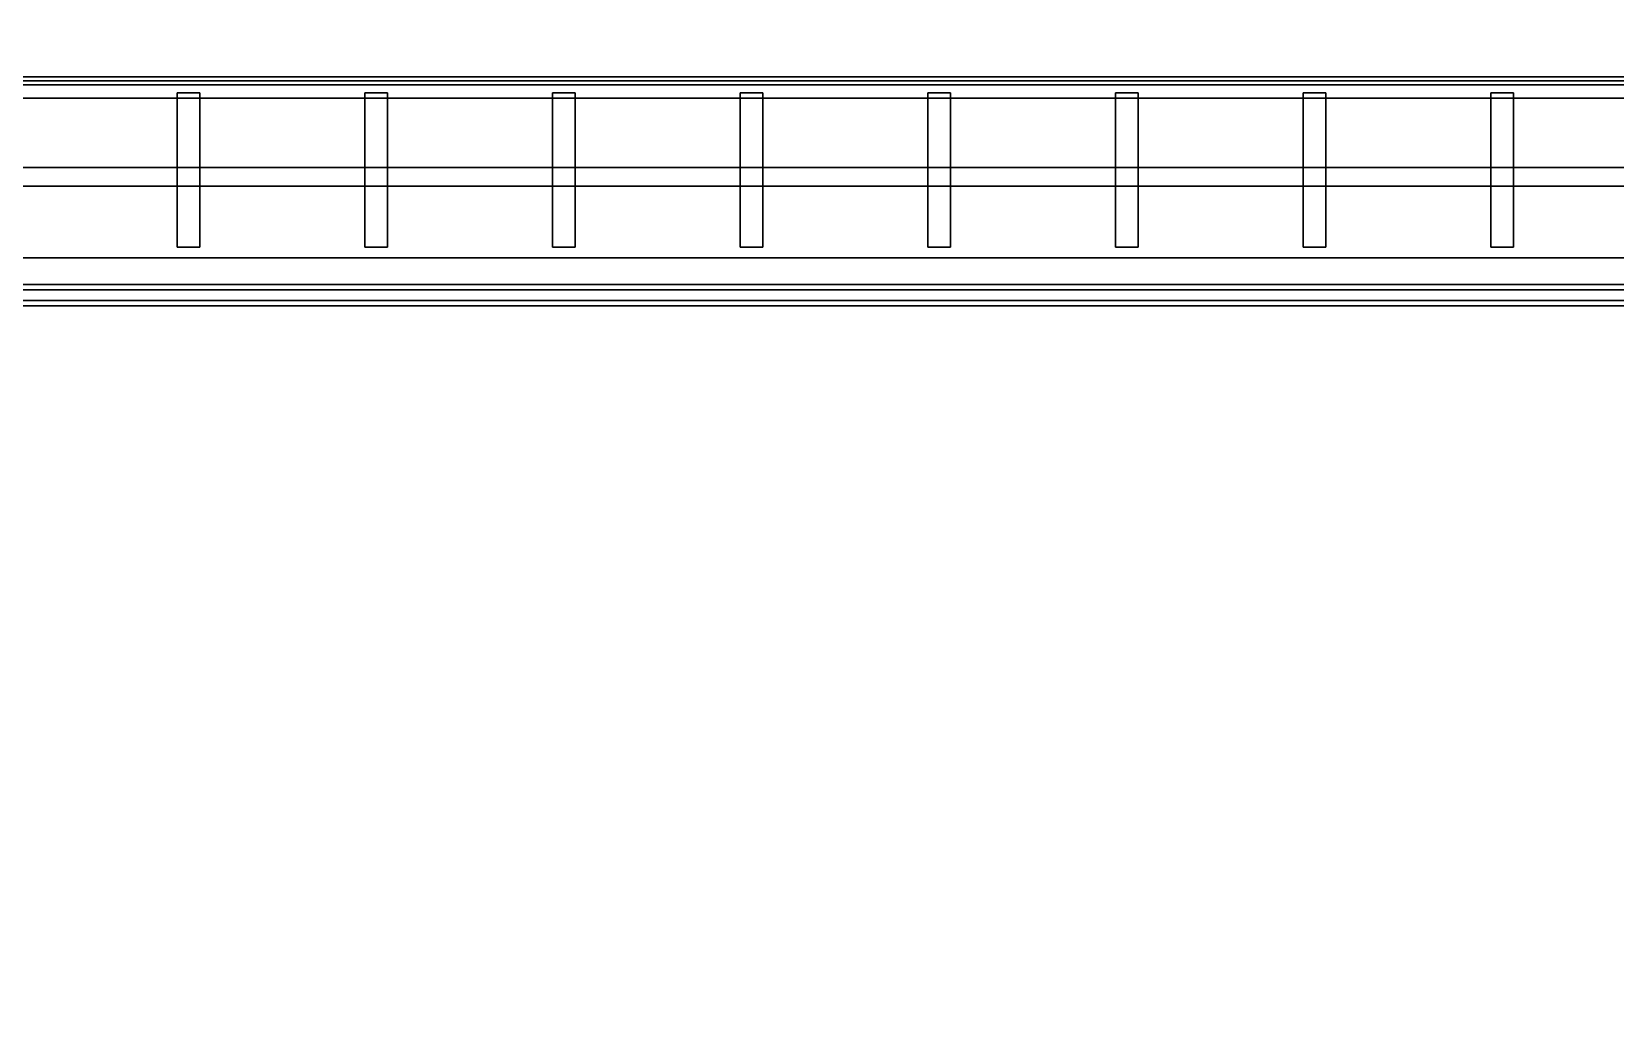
# Model space of a CAD drawing. Header units: metres. Extents: x -0.1 to 82.2, y -0.1 to 82.7.
# Drawn here: x 43.91 to 49.86, y 68.03 to 71.73 of the extents above; entities that cross this region are included whole.
import ezdxf

# ---------------------------------------------------------------- set-up
doc = ezdxf.new("R2010")
doc.units = ezdxf.units.M
for name, color, linetype in [('Floor_Plates', 7, 'CONTINUOUS'), ('Podium_Fins', 7, 'CONTINUOUS'), ('Podium_Glazing', 7, 'CONTINUOUS'), ('Podium_Terrace', 7, 'CONTINUOUS'), ('Podium_Walls', 7, 'CONTINUOUS'), ('Site_Plaza', 7, 'CONTINUOUS')]:
    doc.layers.add(name, color=color, linetype=linetype)

msp = doc.modelspace()

# ---------------------------------------------------------------- linework, layer by layer
at = {"layer": 'Floor_Plates'}
for points in [[(18.8, 26.8, 4.72), (18.8, 70.7, 4.72), (63.2, 70.7, 4.72), (63.2, 26.8, 4.72)], [(18.8, 26.8, 5), (63.2, 26.8, 5), (63.2, 70.7, 5), (18.8, 70.7, 5)], [(18.8, 70.7, 4.72), (18.8, 70.7, 5), (63.2, 70.7, 5), (63.2, 70.7, 4.72)], [(18.8, 26.8, 8.92), (18.8, 70.7, 8.92), (63.2, 70.7, 8.92), (63.2, 26.8, 8.92)], [(18.8, 26.8, 9.2), (63.2, 26.8, 9.2), (63.2, 70.7, 9.2), (18.8, 70.7, 9.2)], [(18.8, 70.7, 8.92), (18.8, 70.7, 9.2), (63.2, 70.7, 9.2), (63.2, 70.7, 8.92)], [(18.8, 26.8, 13.12), (18.8, 70.7, 13.12), (63.2, 70.7, 13.12), (63.2, 26.8, 13.12)], [(18.8, 26.8, 13.4), (63.2, 26.8, 13.4), (63.2, 70.7, 13.4), (18.8, 70.7, 13.4)], [(18.8, 70.7, 13.12), (18.8, 70.7, 13.4), (63.2, 70.7, 13.4), (63.2, 70.7, 13.12)]]:
    msp.add_3dface(points, dxfattribs=at)
at = {"layer": 'Podium_Fins'}
for points in [[(62.3, 71.545, 4.965), (19.7, 71.545, 4.965), (19.7, 71.545, 5.035), (62.3, 71.545, 5.035)], [(62.3, 71.48, 4.965), (19.7, 71.48, 4.965), (19.7, 71.545, 4.965), (62.3, 71.545, 4.965)], [(62.3, 71.48, 5.035), (62.3, 71.545, 5.035), (19.7, 71.545, 5.035), (19.7, 71.48, 5.035)], [(62.3, 71.545, 9.165), (19.7, 71.545, 9.165), (19.7, 71.545, 9.235), (62.3, 71.545, 9.235)], [(62.3, 71.48, 9.165), (19.7, 71.48, 9.165), (19.7, 71.545, 9.165), (62.3, 71.545, 9.165)], [(62.3, 71.48, 9.235), (62.3, 71.545, 9.235), (19.7, 71.545, 9.235), (19.7, 71.48, 9.235)], [(62.3, 71.545, 13.365), (19.7, 71.545, 13.365), (19.7, 71.545, 13.435), (62.3, 71.545, 13.435)], [(62.3, 71.48, 13.365), (19.7, 71.48, 13.365), (19.7, 71.545, 13.365), (62.3, 71.545, 13.365)], [(62.3, 71.48, 13.435), (62.3, 71.545, 13.435), (19.7, 71.545, 13.435), (19.7, 71.48, 13.435)], [(44.545, 71.5, 0.28), (44.46, 71.5, 0.28), (44.46, 71.5, 5.18), (44.545, 71.5, 5.18)], [(44.46, 70.92, 0.28), (44.46, 70.92, 5.18), (44.46, 71.5, 5.18), (44.46, 71.5, 0.28)], [(44.545, 70.92, 0.28), (44.46, 70.92, 0.28), (44.46, 71.5, 0.28), (44.545, 71.5, 0.28)], [(44.545, 70.92, 5.18), (44.545, 71.5, 5.18), (44.46, 71.5, 5.18), (44.46, 70.92, 5.18)], [(44.545, 71.5, 5.28), (44.46, 71.5, 5.28), (44.46, 71.5, 9.38), (44.545, 71.5, 9.38)], [(44.46, 70.92, 5.28), (44.46, 70.92, 9.38), (44.46, 71.5, 9.38), (44.46, 71.5, 5.28)], [(44.545, 70.92, 5.28), (44.46, 70.92, 5.28), (44.46, 71.5, 5.28), (44.545, 71.5, 5.28)], [(44.545, 70.92, 9.38), (44.545, 71.5, 9.38), (44.46, 71.5, 9.38), (44.46, 70.92, 9.38)], [(44.545, 71.5, 9.48), (44.46, 71.5, 9.48), (44.46, 71.5, 13.58), (44.545, 71.5, 13.58)], [(44.46, 70.92, 9.48), (44.46, 70.92, 13.58), (44.46, 71.5, 13.58), (44.46, 71.5, 9.48)], [(44.545, 70.92, 9.48), (44.46, 70.92, 9.48), (44.46, 71.5, 9.48), (44.545, 71.5, 9.48)], [(44.545, 70.92, 13.58), (44.545, 71.5, 13.58), (44.46, 71.5, 13.58), (44.46, 70.92, 13.58)], [(44.545, 71.5, 13.68), (44.46, 71.5, 13.68), (44.46, 71.5, 17.43), (44.545, 71.5, 17.43)], [(44.46, 70.92, 13.68), (44.46, 70.92, 17.43), (44.46, 71.5, 17.43), (44.46, 71.5, 13.68)], [(44.545, 70.92, 13.68), (44.46, 70.92, 13.68), (44.46, 71.5, 13.68), (44.545, 71.5, 13.68)], [(44.545, 70.92, 17.43), (44.545, 71.5, 17.43), (44.46, 71.5, 17.43), (44.46, 70.92, 17.43)], [(44.545, 70.92, 0.28), (44.545, 71.5, 0.28), (44.545, 71.5, 5.18), (44.545, 70.92, 5.18)], [(44.545, 70.92, 5.28), (44.545, 71.5, 5.28), (44.545, 71.5, 9.38), (44.545, 70.92, 9.38)], [(44.545, 70.92, 9.48), (44.545, 71.5, 9.48), (44.545, 71.5, 13.58), (44.545, 70.92, 13.58)], [(44.545, 70.92, 13.68), (44.545, 71.5, 13.68), (44.545, 71.5, 17.43), (44.545, 70.92, 17.43)], [(45.25, 71.5, 0.28), (45.165, 71.5, 0.28), (45.165, 71.5, 5.18), (45.25, 71.5, 5.18)], [(45.165, 70.92, 0.28), (45.165, 70.92, 5.18), (45.165, 71.5, 5.18), (45.165, 71.5, 0.28)], [(45.25, 70.92, 0.28), (45.165, 70.92, 0.28), (45.165, 71.5, 0.28), (45.25, 71.5, 0.28)], [(45.25, 70.92, 5.18), (45.25, 71.5, 5.18), (45.165, 71.5, 5.18), (45.165, 70.92, 5.18)], [(45.25, 71.5, 5.28), (45.165, 71.5, 5.28), (45.165, 71.5, 9.38), (45.25, 71.5, 9.38)], [(45.165, 70.92, 5.28), (45.165, 70.92, 9.38), (45.165, 71.5, 9.38), (45.165, 71.5, 5.28)], [(45.25, 70.92, 5.28), (45.165, 70.92, 5.28), (45.165, 71.5, 5.28), (45.25, 71.5, 5.28)], [(45.25, 70.92, 9.38), (45.25, 71.5, 9.38), (45.165, 71.5, 9.38), (45.165, 70.92, 9.38)], [(45.25, 71.5, 9.48), (45.165, 71.5, 9.48), (45.165, 71.5, 13.58), (45.25, 71.5, 13.58)], [(45.165, 70.92, 9.48), (45.165, 70.92, 13.58), (45.165, 71.5, 13.58), (45.165, 71.5, 9.48)], [(45.25, 70.92, 9.48), (45.165, 70.92, 9.48), (45.165, 71.5, 9.48), (45.25, 71.5, 9.48)], [(45.25, 70.92, 13.58), (45.25, 71.5, 13.58), (45.165, 71.5, 13.58), (45.165, 70.92, 13.58)], [(45.25, 71.5, 13.68), (45.165, 71.5, 13.68), (45.165, 71.5, 17.43), (45.25, 71.5, 17.43)], [(45.165, 70.92, 13.68), (45.165, 70.92, 17.43), (45.165, 71.5, 17.43), (45.165, 71.5, 13.68)], [(45.25, 70.92, 13.68), (45.165, 70.92, 13.68), (45.165, 71.5, 13.68), (45.25, 71.5, 13.68)], [(45.25, 70.92, 17.43), (45.25, 71.5, 17.43), (45.165, 71.5, 17.43), (45.165, 70.92, 17.43)], [(45.25, 70.92, 0.28), (45.25, 71.5, 0.28), (45.25, 71.5, 5.18), (45.25, 70.92, 5.18)], [(45.25, 70.92, 5.28), (45.25, 71.5, 5.28), (45.25, 71.5, 9.38), (45.25, 70.92, 9.38)], [(45.25, 70.92, 9.48), (45.25, 71.5, 9.48), (45.25, 71.5, 13.58), (45.25, 70.92, 13.58)], [(45.25, 70.92, 13.68), (45.25, 71.5, 13.68), (45.25, 71.5, 17.43), (45.25, 70.92, 17.43)], [(45.955, 71.5, 0.28), (45.87, 71.5, 0.28), (45.87, 71.5, 5.18), (45.955, 71.5, 5.18)], [(45.87, 70.92, 0.28), (45.87, 70.92, 5.18), (45.87, 71.5, 5.18), (45.87, 71.5, 0.28)], [(45.955, 70.92, 0.28), (45.87, 70.92, 0.28), (45.87, 71.5, 0.28), (45.955, 71.5, 0.28)], [(45.955, 70.92, 5.18), (45.955, 71.5, 5.18), (45.87, 71.5, 5.18), (45.87, 70.92, 5.18)], [(45.955, 71.5, 5.28), (45.87, 71.5, 5.28), (45.87, 71.5, 9.38), (45.955, 71.5, 9.38)], [(45.87, 70.92, 5.28), (45.87, 70.92, 9.38), (45.87, 71.5, 9.38), (45.87, 71.5, 5.28)], [(45.955, 70.92, 5.28), (45.87, 70.92, 5.28), (45.87, 71.5, 5.28), (45.955, 71.5, 5.28)], [(45.955, 70.92, 9.38), (45.955, 71.5, 9.38), (45.87, 71.5, 9.38), (45.87, 70.92, 9.38)], [(45.955, 71.5, 9.48), (45.87, 71.5, 9.48), (45.87, 71.5, 13.58), (45.955, 71.5, 13.58)], [(45.87, 70.92, 9.48), (45.87, 70.92, 13.58), (45.87, 71.5, 13.58), (45.87, 71.5, 9.48)], [(45.955, 70.92, 9.48), (45.87, 70.92, 9.48), (45.87, 71.5, 9.48), (45.955, 71.5, 9.48)], [(45.955, 70.92, 13.58), (45.955, 71.5, 13.58), (45.87, 71.5, 13.58), (45.87, 70.92, 13.58)], [(45.955, 71.5, 13.68), (45.87, 71.5, 13.68), (45.87, 71.5, 17.43), (45.955, 71.5, 17.43)], [(45.87, 70.92, 13.68), (45.87, 70.92, 17.43), (45.87, 71.5, 17.43), (45.87, 71.5, 13.68)], [(45.955, 70.92, 13.68), (45.87, 70.92, 13.68), (45.87, 71.5, 13.68), (45.955, 71.5, 13.68)], [(45.955, 70.92, 17.43), (45.955, 71.5, 17.43), (45.87, 71.5, 17.43), (45.87, 70.92, 17.43)], [(45.955, 70.92, 0.28), (45.955, 71.5, 0.28), (45.955, 71.5, 5.18), (45.955, 70.92, 5.18)], [(45.955, 70.92, 5.28), (45.955, 71.5, 5.28), (45.955, 71.5, 9.38), (45.955, 70.92, 9.38)], [(45.955, 70.92, 9.48), (45.955, 71.5, 9.48), (45.955, 71.5, 13.58), (45.955, 70.92, 13.58)], [(45.955, 70.92, 13.68), (45.955, 71.5, 13.68), (45.955, 71.5, 17.43), (45.955, 70.92, 17.43)], [(46.66, 71.5, 0.28), (46.575, 71.5, 0.28), (46.575, 71.5, 5.18), (46.66, 71.5, 5.18)], [(46.575, 70.92, 0.28), (46.575, 70.92, 5.18), (46.575, 71.5, 5.18), (46.575, 71.5, 0.28)], [(46.66, 70.92, 0.28), (46.575, 70.92, 0.28), (46.575, 71.5, 0.28), (46.66, 71.5, 0.28)], [(46.66, 70.92, 5.18), (46.66, 71.5, 5.18), (46.575, 71.5, 5.18), (46.575, 70.92, 5.18)], [(46.66, 71.5, 5.28), (46.575, 71.5, 5.28), (46.575, 71.5, 9.38), (46.66, 71.5, 9.38)], [(46.575, 70.92, 5.28), (46.575, 70.92, 9.38), (46.575, 71.5, 9.38), (46.575, 71.5, 5.28)], [(46.66, 70.92, 5.28), (46.575, 70.92, 5.28), (46.575, 71.5, 5.28), (46.66, 71.5, 5.28)], [(46.66, 70.92, 9.38), (46.66, 71.5, 9.38), (46.575, 71.5, 9.38), (46.575, 70.92, 9.38)], [(46.66, 71.5, 9.48), (46.575, 71.5, 9.48), (46.575, 71.5, 13.58), (46.66, 71.5, 13.58)], [(46.575, 70.92, 9.48), (46.575, 70.92, 13.58), (46.575, 71.5, 13.58), (46.575, 71.5, 9.48)], [(46.66, 70.92, 9.48), (46.575, 70.92, 9.48), (46.575, 71.5, 9.48), (46.66, 71.5, 9.48)], [(46.66, 70.92, 13.58), (46.66, 71.5, 13.58), (46.575, 71.5, 13.58), (46.575, 70.92, 13.58)], [(46.66, 71.5, 13.68), (46.575, 71.5, 13.68), (46.575, 71.5, 17.43), (46.66, 71.5, 17.43)], [(46.575, 70.92, 13.68), (46.575, 70.92, 17.43), (46.575, 71.5, 17.43), (46.575, 71.5, 13.68)], [(46.66, 70.92, 13.68), (46.575, 70.92, 13.68), (46.575, 71.5, 13.68), (46.66, 71.5, 13.68)], [(46.66, 70.92, 17.43), (46.66, 71.5, 17.43), (46.575, 71.5, 17.43), (46.575, 70.92, 17.43)], [(46.66, 70.92, 0.28), (46.66, 71.5, 0.28), (46.66, 71.5, 5.18), (46.66, 70.92, 5.18)], [(46.66, 70.92, 5.28), (46.66, 71.5, 5.28), (46.66, 71.5, 9.38), (46.66, 70.92, 9.38)], [(46.66, 70.92, 9.48), (46.66, 71.5, 9.48), (46.66, 71.5, 13.58), (46.66, 70.92, 13.58)], [(46.66, 70.92, 13.68), (46.66, 71.5, 13.68), (46.66, 71.5, 17.43), (46.66, 70.92, 17.43)], [(47.365, 71.5, 0.28), (47.28, 71.5, 0.28), (47.28, 71.5, 5.18), (47.365, 71.5, 5.18)], [(47.28, 70.92, 0.28), (47.28, 70.92, 5.18), (47.28, 71.5, 5.18), (47.28, 71.5, 0.28)], [(47.365, 70.92, 0.28), (47.28, 70.92, 0.28), (47.28, 71.5, 0.28), (47.365, 71.5, 0.28)], [(47.365, 70.92, 5.18), (47.365, 71.5, 5.18), (47.28, 71.5, 5.18), (47.28, 70.92, 5.18)], [(47.365, 71.5, 5.28), (47.28, 71.5, 5.28), (47.28, 71.5, 9.38), (47.365, 71.5, 9.38)], [(47.28, 70.92, 5.28), (47.28, 70.92, 9.38), (47.28, 71.5, 9.38), (47.28, 71.5, 5.28)], [(47.365, 70.92, 5.28), (47.28, 70.92, 5.28), (47.28, 71.5, 5.28), (47.365, 71.5, 5.28)], [(47.365, 70.92, 9.38), (47.365, 71.5, 9.38), (47.28, 71.5, 9.38), (47.28, 70.92, 9.38)], [(47.365, 71.5, 9.48), (47.28, 71.5, 9.48), (47.28, 71.5, 13.58), (47.365, 71.5, 13.58)], [(47.28, 70.92, 9.48), (47.28, 70.92, 13.58), (47.28, 71.5, 13.58), (47.28, 71.5, 9.48)], [(47.365, 70.92, 9.48), (47.28, 70.92, 9.48), (47.28, 71.5, 9.48), (47.365, 71.5, 9.48)], [(47.365, 70.92, 13.58), (47.365, 71.5, 13.58), (47.28, 71.5, 13.58), (47.28, 70.92, 13.58)], [(47.365, 71.5, 13.68), (47.28, 71.5, 13.68), (47.28, 71.5, 17.43), (47.365, 71.5, 17.43)], [(47.28, 70.92, 13.68), (47.28, 70.92, 17.43), (47.28, 71.5, 17.43), (47.28, 71.5, 13.68)], [(47.365, 70.92, 13.68), (47.28, 70.92, 13.68), (47.28, 71.5, 13.68), (47.365, 71.5, 13.68)], [(47.365, 70.92, 17.43), (47.365, 71.5, 17.43), (47.28, 71.5, 17.43), (47.28, 70.92, 17.43)], [(47.365, 70.92, 0.28), (47.365, 71.5, 0.28), (47.365, 71.5, 5.18), (47.365, 70.92, 5.18)], [(47.365, 70.92, 5.28), (47.365, 71.5, 5.28), (47.365, 71.5, 9.38), (47.365, 70.92, 9.38)], [(47.365, 70.92, 9.48), (47.365, 71.5, 9.48), (47.365, 71.5, 13.58), (47.365, 70.92, 13.58)], [(47.365, 70.92, 13.68), (47.365, 71.5, 13.68), (47.365, 71.5, 17.43), (47.365, 70.92, 17.43)], [(48.07, 71.5, 0.28), (47.985, 71.5, 0.28), (47.985, 71.5, 5.18), (48.07, 71.5, 5.18)], [(47.985, 70.92, 0.28), (47.985, 70.92, 5.18), (47.985, 71.5, 5.18), (47.985, 71.5, 0.28)], [(48.07, 70.92, 0.28), (47.985, 70.92, 0.28), (47.985, 71.5, 0.28), (48.07, 71.5, 0.28)], [(48.07, 70.92, 5.18), (48.07, 71.5, 5.18), (47.985, 71.5, 5.18), (47.985, 70.92, 5.18)], [(48.07, 71.5, 5.28), (47.985, 71.5, 5.28), (47.985, 71.5, 9.38), (48.07, 71.5, 9.38)], [(47.985, 70.92, 5.28), (47.985, 70.92, 9.38), (47.985, 71.5, 9.38), (47.985, 71.5, 5.28)], [(48.07, 70.92, 5.28), (47.985, 70.92, 5.28), (47.985, 71.5, 5.28), (48.07, 71.5, 5.28)], [(48.07, 70.92, 9.38), (48.07, 71.5, 9.38), (47.985, 71.5, 9.38), (47.985, 70.92, 9.38)], [(48.07, 71.5, 9.48), (47.985, 71.5, 9.48), (47.985, 71.5, 13.58), (48.07, 71.5, 13.58)], [(47.985, 70.92, 9.48), (47.985, 70.92, 13.58), (47.985, 71.5, 13.58), (47.985, 71.5, 9.48)], [(48.07, 70.92, 9.48), (47.985, 70.92, 9.48), (47.985, 71.5, 9.48), (48.07, 71.5, 9.48)], [(48.07, 70.92, 13.58), (48.07, 71.5, 13.58), (47.985, 71.5, 13.58), (47.985, 70.92, 13.58)], [(48.07, 71.5, 13.68), (47.985, 71.5, 13.68), (47.985, 71.5, 17.43), (48.07, 71.5, 17.43)], [(47.985, 70.92, 13.68), (47.985, 70.92, 17.43), (47.985, 71.5, 17.43), (47.985, 71.5, 13.68)], [(48.07, 70.92, 13.68), (47.985, 70.92, 13.68), (47.985, 71.5, 13.68), (48.07, 71.5, 13.68)], [(48.07, 70.92, 17.43), (48.07, 71.5, 17.43), (47.985, 71.5, 17.43), (47.985, 70.92, 17.43)], [(48.07, 70.92, 0.28), (48.07, 71.5, 0.28), (48.07, 71.5, 5.18), (48.07, 70.92, 5.18)], [(48.07, 70.92, 5.28), (48.07, 71.5, 5.28), (48.07, 71.5, 9.38), (48.07, 70.92, 9.38)], [(48.07, 70.92, 9.48), (48.07, 71.5, 9.48), (48.07, 71.5, 13.58), (48.07, 70.92, 13.58)], [(48.07, 70.92, 13.68), (48.07, 71.5, 13.68), (48.07, 71.5, 17.43), (48.07, 70.92, 17.43)], [(48.775, 71.5, 0.28), (48.69, 71.5, 0.28), (48.69, 71.5, 5.18), (48.775, 71.5, 5.18)], [(48.69, 70.92, 0.28), (48.69, 70.92, 5.18), (48.69, 71.5, 5.18), (48.69, 71.5, 0.28)], [(48.775, 70.92, 0.28), (48.69, 70.92, 0.28), (48.69, 71.5, 0.28), (48.775, 71.5, 0.28)], [(48.775, 70.92, 5.18), (48.775, 71.5, 5.18), (48.69, 71.5, 5.18), (48.69, 70.92, 5.18)], [(48.775, 71.5, 5.28), (48.69, 71.5, 5.28), (48.69, 71.5, 9.38), (48.775, 71.5, 9.38)], [(48.69, 70.92, 5.28), (48.69, 70.92, 9.38), (48.69, 71.5, 9.38), (48.69, 71.5, 5.28)], [(48.775, 70.92, 5.28), (48.69, 70.92, 5.28), (48.69, 71.5, 5.28), (48.775, 71.5, 5.28)], [(48.775, 70.92, 9.38), (48.775, 71.5, 9.38), (48.69, 71.5, 9.38), (48.69, 70.92, 9.38)], [(48.775, 71.5, 9.48), (48.69, 71.5, 9.48), (48.69, 71.5, 13.58), (48.775, 71.5, 13.58)], [(48.69, 70.92, 9.48), (48.69, 70.92, 13.58), (48.69, 71.5, 13.58), (48.69, 71.5, 9.48)], [(48.775, 70.92, 9.48), (48.69, 70.92, 9.48), (48.69, 71.5, 9.48), (48.775, 71.5, 9.48)], [(48.775, 70.92, 13.58), (48.775, 71.5, 13.58), (48.69, 71.5, 13.58), (48.69, 70.92, 13.58)], [(48.775, 71.5, 13.68), (48.69, 71.5, 13.68), (48.69, 71.5, 17.43), (48.775, 71.5, 17.43)], [(48.69, 70.92, 13.68), (48.69, 70.92, 17.43), (48.69, 71.5, 17.43), (48.69, 71.5, 13.68)], [(48.775, 70.92, 13.68), (48.69, 70.92, 13.68), (48.69, 71.5, 13.68), (48.775, 71.5, 13.68)], [(48.775, 70.92, 17.43), (48.775, 71.5, 17.43), (48.69, 71.5, 17.43), (48.69, 70.92, 17.43)], [(48.775, 70.92, 0.28), (48.775, 71.5, 0.28), (48.775, 71.5, 5.18), (48.775, 70.92, 5.18)], [(48.775, 70.92, 5.28), (48.775, 71.5, 5.28), (48.775, 71.5, 9.38), (48.775, 70.92, 9.38)], [(48.775, 70.92, 9.48), (48.775, 71.5, 9.48), (48.775, 71.5, 13.58), (48.775, 70.92, 13.58)], [(48.775, 70.92, 13.68), (48.775, 71.5, 13.68), (48.775, 71.5, 17.43), (48.775, 70.92, 17.43)], [(49.48, 71.5, 0.28), (49.395, 71.5, 0.28), (49.395, 71.5, 5.18), (49.48, 71.5, 5.18)], [(49.395, 70.92, 0.28), (49.395, 70.92, 5.18), (49.395, 71.5, 5.18), (49.395, 71.5, 0.28)], [(49.48, 70.92, 0.28), (49.395, 70.92, 0.28), (49.395, 71.5, 0.28), (49.48, 71.5, 0.28)], [(49.48, 70.92, 5.18), (49.48, 71.5, 5.18), (49.395, 71.5, 5.18), (49.395, 70.92, 5.18)], [(49.48, 71.5, 5.28), (49.395, 71.5, 5.28), (49.395, 71.5, 9.38), (49.48, 71.5, 9.38)], [(49.395, 70.92, 5.28), (49.395, 70.92, 9.38), (49.395, 71.5, 9.38), (49.395, 71.5, 5.28)], [(49.48, 70.92, 5.28), (49.395, 70.92, 5.28), (49.395, 71.5, 5.28), (49.48, 71.5, 5.28)], [(49.48, 70.92, 9.38), (49.48, 71.5, 9.38), (49.395, 71.5, 9.38), (49.395, 70.92, 9.38)], [(49.48, 71.5, 9.48), (49.395, 71.5, 9.48), (49.395, 71.5, 13.58), (49.48, 71.5, 13.58)], [(49.395, 70.92, 9.48), (49.395, 70.92, 13.58), (49.395, 71.5, 13.58), (49.395, 71.5, 9.48)], [(49.48, 70.92, 9.48), (49.395, 70.92, 9.48), (49.395, 71.5, 9.48), (49.48, 71.5, 9.48)], [(49.48, 70.92, 13.58), (49.48, 71.5, 13.58), (49.395, 71.5, 13.58), (49.395, 70.92, 13.58)], [(49.48, 71.5, 13.68), (49.395, 71.5, 13.68), (49.395, 71.5, 17.43), (49.48, 71.5, 17.43)], [(49.395, 70.92, 13.68), (49.395, 70.92, 17.43), (49.395, 71.5, 17.43), (49.395, 71.5, 13.68)], [(49.48, 70.92, 13.68), (49.395, 70.92, 13.68), (49.395, 71.5, 13.68), (49.48, 71.5, 13.68)], [(49.48, 70.92, 17.43), (49.48, 71.5, 17.43), (49.395, 71.5, 17.43), (49.395, 70.92, 17.43)], [(49.48, 70.92, 0.28), (49.48, 71.5, 0.28), (49.48, 71.5, 5.18), (49.48, 70.92, 5.18)], [(49.48, 70.92, 5.28), (49.48, 71.5, 5.28), (49.48, 71.5, 9.38), (49.48, 70.92, 9.38)], [(49.48, 70.92, 9.48), (49.48, 71.5, 9.48), (49.48, 71.5, 13.58), (49.48, 70.92, 13.58)], [(49.48, 70.92, 13.68), (49.48, 71.5, 13.68), (49.48, 71.5, 17.43), (49.48, 70.92, 17.43)], [(62.3, 71.48, 4.965), (62.3, 71.48, 5.035), (19.7, 71.48, 5.035), (19.7, 71.48, 4.965)], [(62.3, 71.48, 9.165), (62.3, 71.48, 9.235), (19.7, 71.48, 9.235), (19.7, 71.48, 9.165)], [(62.3, 71.48, 13.365), (62.3, 71.48, 13.435), (19.7, 71.48, 13.435), (19.7, 71.48, 13.365)], [(44.545, 70.92, 0.28), (44.545, 70.92, 5.18), (44.46, 70.92, 5.18), (44.46, 70.92, 0.28)], [(44.545, 70.92, 5.28), (44.545, 70.92, 9.38), (44.46, 70.92, 9.38), (44.46, 70.92, 5.28)], [(44.545, 70.92, 9.48), (44.545, 70.92, 13.58), (44.46, 70.92, 13.58), (44.46, 70.92, 9.48)], [(44.545, 70.92, 13.68), (44.545, 70.92, 17.43), (44.46, 70.92, 17.43), (44.46, 70.92, 13.68)], [(45.25, 70.92, 0.28), (45.25, 70.92, 5.18), (45.165, 70.92, 5.18), (45.165, 70.92, 0.28)], [(45.25, 70.92, 5.28), (45.25, 70.92, 9.38), (45.165, 70.92, 9.38), (45.165, 70.92, 5.28)], [(45.25, 70.92, 9.48), (45.25, 70.92, 13.58), (45.165, 70.92, 13.58), (45.165, 70.92, 9.48)], [(45.25, 70.92, 13.68), (45.25, 70.92, 17.43), (45.165, 70.92, 17.43), (45.165, 70.92, 13.68)], [(45.955, 70.92, 0.28), (45.955, 70.92, 5.18), (45.87, 70.92, 5.18), (45.87, 70.92, 0.28)], [(45.955, 70.92, 5.28), (45.955, 70.92, 9.38), (45.87, 70.92, 9.38), (45.87, 70.92, 5.28)], [(45.955, 70.92, 9.48), (45.955, 70.92, 13.58), (45.87, 70.92, 13.58), (45.87, 70.92, 9.48)], [(45.955, 70.92, 13.68), (45.955, 70.92, 17.43), (45.87, 70.92, 17.43), (45.87, 70.92, 13.68)], [(46.66, 70.92, 0.28), (46.66, 70.92, 5.18), (46.575, 70.92, 5.18), (46.575, 70.92, 0.28)], [(46.66, 70.92, 5.28), (46.66, 70.92, 9.38), (46.575, 70.92, 9.38), (46.575, 70.92, 5.28)], [(46.66, 70.92, 9.48), (46.66, 70.92, 13.58), (46.575, 70.92, 13.58), (46.575, 70.92, 9.48)], [(46.66, 70.92, 13.68), (46.66, 70.92, 17.43), (46.575, 70.92, 17.43), (46.575, 70.92, 13.68)], [(47.365, 70.92, 0.28), (47.365, 70.92, 5.18), (47.28, 70.92, 5.18), (47.28, 70.92, 0.28)], [(47.365, 70.92, 5.28), (47.365, 70.92, 9.38), (47.28, 70.92, 9.38), (47.28, 70.92, 5.28)], [(47.365, 70.92, 9.48), (47.365, 70.92, 13.58), (47.28, 70.92, 13.58), (47.28, 70.92, 9.48)], [(47.365, 70.92, 13.68), (47.365, 70.92, 17.43), (47.28, 70.92, 17.43), (47.28, 70.92, 13.68)], [(48.07, 70.92, 0.28), (48.07, 70.92, 5.18), (47.985, 70.92, 5.18), (47.985, 70.92, 0.28)], [(48.07, 70.92, 5.28), (48.07, 70.92, 9.38), (47.985, 70.92, 9.38), (47.985, 70.92, 5.28)], [(48.07, 70.92, 9.48), (48.07, 70.92, 13.58), (47.985, 70.92, 13.58), (47.985, 70.92, 9.48)], [(48.07, 70.92, 13.68), (48.07, 70.92, 17.43), (47.985, 70.92, 17.43), (47.985, 70.92, 13.68)], [(48.775, 70.92, 0.28), (48.775, 70.92, 5.18), (48.69, 70.92, 5.18), (48.69, 70.92, 0.28)], [(48.775, 70.92, 5.28), (48.775, 70.92, 9.38), (48.69, 70.92, 9.38), (48.69, 70.92, 5.28)], [(48.775, 70.92, 9.48), (48.775, 70.92, 13.58), (48.69, 70.92, 13.58), (48.69, 70.92, 9.48)], [(48.775, 70.92, 13.68), (48.775, 70.92, 17.43), (48.69, 70.92, 17.43), (48.69, 70.92, 13.68)], [(49.48, 70.92, 0.28), (49.48, 70.92, 5.18), (49.395, 70.92, 5.18), (49.395, 70.92, 0.28)], [(49.48, 70.92, 5.28), (49.48, 70.92, 9.38), (49.395, 70.92, 9.38), (49.395, 70.92, 5.28)], [(49.48, 70.92, 9.48), (49.48, 70.92, 13.58), (49.395, 70.92, 13.58), (49.395, 70.92, 9.48)], [(49.48, 70.92, 13.68), (49.48, 70.92, 17.43), (49.395, 70.92, 17.43), (49.395, 70.92, 13.68)]]:
    msp.add_3dface(points, dxfattribs=at)
at = {"layer": 'Podium_Glazing'}
for points in [[(62.3, 70.78, 0.22), (19.7, 70.78, 0.22), (19.7, 70.78, 17.2), (62.3, 70.78, 17.2)], [(62.3, 70.76, 0.22), (19.7, 70.76, 0.22), (19.7, 70.78, 0.22), (62.3, 70.78, 0.22)], [(62.3, 70.76, 17.2), (62.3, 70.78, 17.2), (19.7, 70.78, 17.2), (19.7, 70.76, 17.2)], [(62.3, 70.76, 0.22), (62.3, 70.76, 17.2), (19.7, 70.76, 17.2), (19.7, 70.76, 0.22)]]:
    msp.add_3dface(points, dxfattribs=at)
at = {"layer": 'Podium_Terrace'}
for points in [[(18.35, 67.54, 17.601), (18.35, 71.15, 17.601), (63.65, 71.15, 17.601), (63.65, 67.54, 17.601)], [(18.35, 67.54, 17.655), (63.65, 67.54, 17.655), (63.65, 71.15, 17.655), (18.35, 71.15, 17.655)], [(18.35, 71.15, 17.601), (18.35, 71.15, 17.655), (63.65, 71.15, 17.655), (63.65, 71.15, 17.601)]]:
    msp.add_3dface(points, dxfattribs=at)
at = {"layer": 'Podium_Walls'}
for points in [[(17.94, 25.94, 17.2), (17.94, 71.56, 17.2), (64.06, 71.56, 17.2), (64.06, 25.94, 17.2)], [(17.94, 25.94, 17.6), (64.06, 25.94, 17.6), (64.06, 71.56, 17.6), (17.94, 71.56, 17.6)], [(17.94, 71.56, 17.2), (17.94, 71.56, 17.6), (64.06, 71.56, 17.6), (64.06, 71.56, 17.2)], [(19.55, 71.22), (19.55, 71.53), (62.45, 71.53), (62.45, 71.22)], [(19.55, 71.22, 0.22), (62.45, 71.22, 0.22), (62.45, 71.53, 0.22), (19.55, 71.53, 0.22)], [(19.55, 71.53), (19.55, 71.53, 0.22), (62.45, 71.53, 0.22), (62.45, 71.53)], [(19.55, 71.22), (62.45, 71.22), (62.45, 71.22, 0.22), (19.55, 71.22, 0.22)], [(62.3, 70.88, 4.91), (19.7, 70.88, 4.91), (19.7, 70.88, 5.09), (62.3, 70.88, 5.09)], [(62.3, 70.72, 4.91), (19.7, 70.72, 4.91), (19.7, 70.88, 4.91), (62.3, 70.88, 4.91)], [(62.3, 70.72, 5.09), (62.3, 70.88, 5.09), (19.7, 70.88, 5.09), (19.7, 70.72, 5.09)], [(62.3, 70.88, 9.11), (19.7, 70.88, 9.11), (19.7, 70.88, 9.29), (62.3, 70.88, 9.29)], [(62.3, 70.72, 9.11), (19.7, 70.72, 9.11), (19.7, 70.88, 9.11), (62.3, 70.88, 9.11)], [(62.3, 70.72, 9.29), (62.3, 70.88, 9.29), (19.7, 70.88, 9.29), (19.7, 70.72, 9.29)], [(62.3, 70.88, 13.31), (19.7, 70.88, 13.31), (19.7, 70.88, 13.49), (62.3, 70.88, 13.49)], [(62.3, 70.72, 13.31), (19.7, 70.72, 13.31), (19.7, 70.88, 13.31), (62.3, 70.88, 13.31)], [(62.3, 70.72, 13.49), (62.3, 70.88, 13.49), (19.7, 70.88, 13.49), (19.7, 70.72, 13.49)], [(62.3, 70.72, 4.91), (62.3, 70.72, 5.09), (19.7, 70.72, 5.09), (19.7, 70.72, 4.91)], [(62.3, 70.72, 9.11), (62.3, 70.72, 9.29), (19.7, 70.72, 9.29), (19.7, 70.72, 9.11)], [(62.3, 70.72, 13.31), (62.3, 70.72, 13.49), (19.7, 70.72, 13.49), (19.7, 70.72, 13.31)]]:
    msp.add_3dface(points, dxfattribs=at)
at = {"layer": 'Site_Plaza'}
for points in [[(-0.15, -0.15, -0.18), (-0.15, 82.65, -0.18), (82.15, 82.65, -0.18), (82.15, -0.15, -0.18)], [(-0.15, -0.15, -0.02), (82.15, -0.15, -0.02), (82.15, 82.65, -0.02), (-0.15, 82.65, -0.02)], [(0, 0, -0.6), (0, 82.5, -0.6), (82, 82.5, -0.6), (82, 0, -0.6)], [(0, 0), (82, 0), (82, 82.5), (0, 82.5)]]:
    msp.add_3dface(points, dxfattribs=at)

doc.saveas('drawing.dxf')
